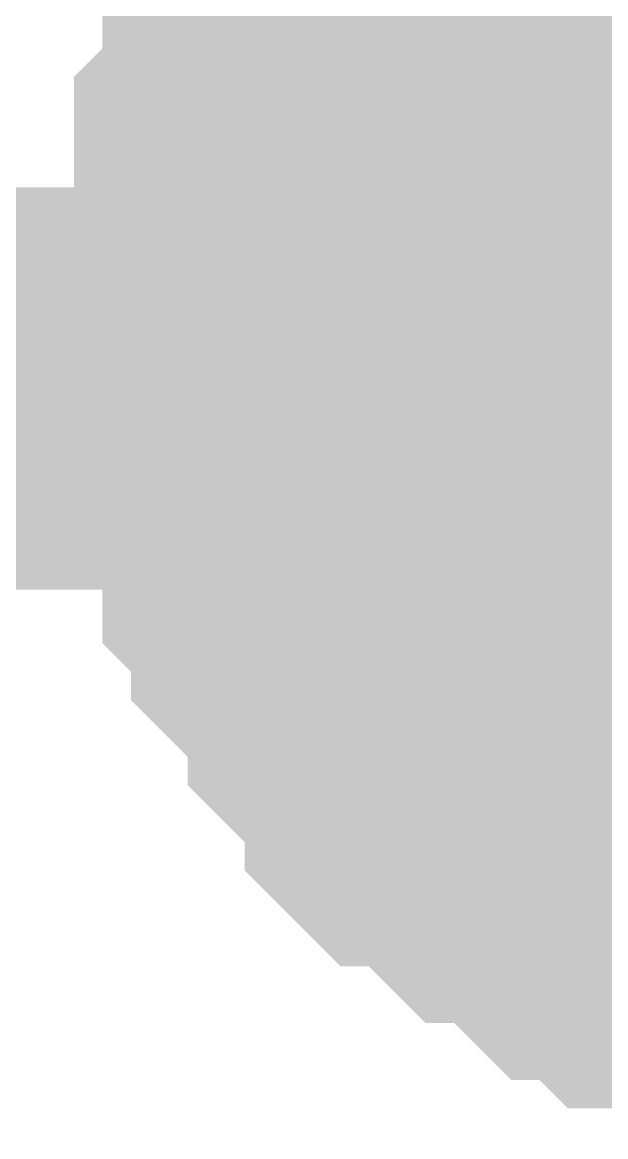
# Model space of a CAD drawing. Header units: millimetres. Extents: x 0 to 594, y 0 to 420.
# Drawn here: x 460.186 to 460.62, y 216.83 to 217.66 of the extents above; entities that cross this region are included whole.
import ezdxf

# ---------------------------------------------------------------- set-up
doc = ezdxf.new("R2010")
doc.units = ezdxf.units.MM
doc.layers.add('Sheet', color=255, linetype='Continuous')

msp = doc.modelspace()

# ---------------------------------------------------------------- linework, layer by layer
at = {"layer": 'Sheet', "color": 0, "const_width": 0.508}
for points in [[(460.52499, 217.50012, 1), (461.03299, 217.50012, 1)], [(460.52499, 217.40012, 1), (461.03299, 217.40012, 1)]]:
    msp.add_lwpolyline(points, format="xyb", close=True, dxfattribs=at)
at = {"layer": 'Sheet', "color": 0}
for points, const_width in [([(460.2738, 217.38736), (460.2738, 217.40853), (460.2738, 217.42969), (460.2738, 217.47203), (460.2738, 217.4932), (460.29497, 217.51436), (460.29497, 217.53553), (460.29497, 217.5567), (460.31614, 217.57787), (460.31614, 217.59903), (460.3373, 217.6202), (460.35847, 217.64137), (460.35847, 217.66253), (460.37963, 217.6837), (460.4008, 217.70487), (460.4008, 217.72604)], 0.09906), ([(460.2738, 217.38736), (460.2738, 217.40853), (460.2738, 217.42969), (460.2738, 217.47203), (460.2738, 217.4932), (460.29497, 217.51436), (460.29497, 217.53553), (460.29497, 217.5567), (460.31614, 217.57787), (460.31614, 217.59903), (460.3373, 217.6202), (460.35847, 217.64137), (460.35847, 217.66253), (460.37963, 217.6837), (460.4008, 217.70487), (460.4008, 217.72604)], 0.09906), ([(460.2738, 217.4932), (460.2738, 217.51436), (460.2738, 217.53553), (460.2738, 217.57787), (460.2738, 217.59903), (460.29497, 217.6202), (460.29497, 217.64137), (460.29497, 217.66253), (460.31614, 217.6837), (460.31614, 217.70487), (460.3373, 217.72604)], 0.09906), ([(460.2738, 217.4932), (460.2738, 217.51436), (460.2738, 217.53553), (460.2738, 217.57787), (460.2738, 217.59903), (460.29497, 217.6202), (460.29497, 217.64137), (460.29497, 217.66253), (460.31614, 217.6837), (460.31614, 217.70487), (460.3373, 217.72604)], 0.09906), ([(460.2738, 217.38736), (460.2738, 217.40853), (460.2738, 217.42969), (460.2738, 217.47203), (460.2738, 217.4932), (460.29497, 217.51436), (460.29497, 217.53553), (460.29497, 217.5567), (460.31614, 217.57787), (460.31614, 217.59903), (460.3373, 217.6202), (460.35847, 217.64137), (460.35847, 217.66253), (460.37963, 217.6837), (460.4008, 217.70487), (460.4008, 217.72604)], 0.09906), ([(460.2738, 217.38736), (460.2738, 217.40853), (460.2738, 217.42969), (460.2738, 217.47203), (460.2738, 217.4932), (460.29497, 217.51436), (460.29497, 217.53553), (460.29497, 217.5567), (460.31614, 217.57787), (460.31614, 217.59903), (460.3373, 217.6202), (460.35847, 217.64137), (460.35847, 217.66253), (460.37963, 217.6837), (460.4008, 217.70487), (460.4008, 217.72604)], 0.09906), ([(460.2738, 217.4932), (460.2738, 217.51436), (460.2738, 217.53553), (460.2738, 217.57787), (460.2738, 217.59903), (460.29497, 217.6202), (460.29497, 217.64137), (460.29497, 217.66253), (460.31614, 217.6837), (460.31614, 217.70487), (460.3373, 217.72604)], 0.09906), ([(460.2738, 217.4932), (460.2738, 217.51436), (460.2738, 217.53553), (460.2738, 217.57787), (460.2738, 217.59903), (460.29497, 217.6202), (460.29497, 217.64137), (460.29497, 217.66253), (460.31614, 217.6837), (460.31614, 217.70487), (460.3373, 217.72604)], 0.09906), ([(460.2738, 217.4932), (460.2738, 217.51436), (460.2738, 217.53553), (460.2738, 217.57787), (460.2738, 217.59903), (460.29497, 217.6202), (460.29497, 217.64137), (460.29497, 217.66253), (460.31614, 217.6837), (460.31614, 217.70487), (460.3373, 217.72604)], 0.09906), ([(460.2738, 217.4932), (460.2738, 217.51436), (460.2738, 217.53553), (460.2738, 217.57787), (460.2738, 217.59903), (460.29497, 217.6202), (460.29497, 217.64137), (460.29497, 217.66253), (460.31614, 217.6837), (460.31614, 217.70487), (460.3373, 217.72604)], 0.09906), ([(460.2738, 217.38736), (460.2738, 217.40853), (460.2738, 217.42969), (460.2738, 217.47203), (460.2738, 217.4932), (460.29497, 217.51436), (460.29497, 217.53553), (460.29497, 217.5567), (460.31614, 217.57787), (460.31614, 217.59903), (460.3373, 217.6202), (460.35847, 217.64137), (460.35847, 217.66253), (460.37963, 217.6837), (460.4008, 217.70487), (460.4008, 217.72604)], 0.09906), ([(460.2738, 217.38736), (460.2738, 217.40853), (460.2738, 217.42969), (460.2738, 217.47203), (460.2738, 217.4932), (460.29497, 217.51436), (460.29497, 217.53553), (460.29497, 217.5567), (460.31614, 217.57787), (460.31614, 217.59903), (460.3373, 217.6202), (460.35847, 217.64137), (460.35847, 217.66253), (460.37963, 217.6837), (460.4008, 217.70487), (460.4008, 217.72604)], 0.09906), ([(460.2738, 217.4932), (460.2738, 217.51436), (460.2738, 217.53553), (460.2738, 217.57787), (460.2738, 217.59903), (460.29497, 217.6202), (460.29497, 217.64137), (460.29497, 217.66253), (460.31614, 217.6837), (460.31614, 217.70487), (460.3373, 217.72604)], 0.09906), ([(460.2738, 217.4932), (460.2738, 217.51436), (460.2738, 217.53553), (460.2738, 217.57787), (460.2738, 217.59903), (460.29497, 217.6202), (460.29497, 217.64137), (460.29497, 217.66253), (460.31614, 217.6837), (460.31614, 217.70487), (460.3373, 217.72604)], 0.09906), ([(460.2738, 217.38736), (460.2738, 217.40853), (460.2738, 217.42969), (460.2738, 217.47203), (460.2738, 217.4932), (460.29497, 217.51436), (460.29497, 217.53553), (460.29497, 217.5567), (460.31614, 217.57787), (460.31614, 217.59903), (460.3373, 217.6202), (460.35847, 217.64137), (460.35847, 217.66253), (460.37963, 217.6837), (460.4008, 217.70487), (460.4008, 217.72604)], 0.09906), ([(460.2738, 217.38736), (460.2738, 217.40853), (460.2738, 217.42969), (460.2738, 217.47203), (460.2738, 217.4932), (460.29497, 217.51436), (460.29497, 217.53553), (460.29497, 217.5567), (460.31614, 217.57787), (460.31614, 217.59903), (460.3373, 217.6202), (460.35847, 217.64137), (460.35847, 217.66253), (460.37963, 217.6837), (460.4008, 217.70487), (460.4008, 217.72604)], 0.09906), ([(460.2738, 217.4932), (460.2738, 217.51436), (460.2738, 217.53553), (460.2738, 217.57787), (460.2738, 217.59903), (460.29497, 217.6202), (460.29497, 217.64137), (460.29497, 217.66253), (460.31614, 217.6837), (460.31614, 217.70487), (460.3373, 217.72604)], 0.09906), ([(460.2738, 217.4932), (460.2738, 217.51436), (460.2738, 217.53553), (460.2738, 217.57787), (460.2738, 217.59903), (460.29497, 217.6202), (460.29497, 217.64137), (460.29497, 217.66253), (460.31614, 217.6837), (460.31614, 217.70487), (460.3373, 217.72604)], 0.09906), ([(460.2738, 217.4932), (460.2738, 217.51436), (460.2738, 217.53553), (460.2738, 217.57787), (460.2738, 217.59903), (460.29497, 217.6202), (460.29497, 217.64137), (460.29497, 217.66253), (460.31614, 217.6837), (460.31614, 217.70487), (460.3373, 217.72604)], 0.09906), ([(460.2738, 217.4932), (460.2738, 217.51436), (460.2738, 217.53553), (460.2738, 217.57787), (460.2738, 217.59903), (460.29497, 217.6202), (460.29497, 217.64137), (460.29497, 217.66253), (460.31614, 217.6837), (460.31614, 217.70487), (460.3373, 217.72604)], 0.09906), ([(458.77102, 217.38736), (460.78179, 217.38736)], 0.29972), ([(460.67596, 216.98518), (460.65479, 217.00635), (460.63362, 217.00635), (460.61246, 217.00635), (460.59129, 217.02752), (460.57013, 217.02752), (460.54896, 217.04868), (460.52779, 217.06985), (460.50663, 217.06985), (460.48546, 217.09102), (460.4643, 217.11219), (460.44313, 217.11219), (460.42196, 217.13335), (460.4008, 217.15452), (460.4008, 217.17569), (460.37963, 217.19686), (460.35847, 217.21802), (460.35847, 217.23919), (460.3373, 217.26036), (460.31614, 217.28152), (460.31614, 217.30269), (460.29497, 217.32386), (460.29497, 217.34503), (460.29497, 217.36619), (460.2738, 217.38736), (460.2738, 217.40853), (460.2738, 217.45086), (460.2738, 217.47203), (460.2738, 217.4932)], 0.09906), ([(460.2738, 217.4932), (460.2738, 217.4932)], 0.09906), ([(460.67596, 216.98518), (460.65479, 217.00635), (460.63362, 217.00635), (460.61246, 217.00635), (460.59129, 217.02752), (460.57013, 217.02752), (460.54896, 217.04868), (460.52779, 217.06985), (460.50663, 217.06985), (460.48546, 217.09102), (460.4643, 217.11219), (460.44313, 217.11219), (460.42196, 217.13335), (460.4008, 217.15452), (460.4008, 217.17569), (460.37963, 217.19686), (460.35847, 217.21802), (460.35847, 217.23919), (460.3373, 217.26036), (460.31614, 217.28152), (460.31614, 217.30269), (460.29497, 217.32386), (460.29497, 217.34503), (460.29497, 217.36619), (460.2738, 217.38736), (460.2738, 217.40853), (460.2738, 217.45086), (460.2738, 217.47203), (460.2738, 217.4932)], 0.09906), ([(460.2738, 217.4932), (460.2738, 217.4932)], 0.09906), ([(460.67596, 216.98518), (460.65479, 217.00635), (460.63362, 217.00635), (460.61246, 217.00635), (460.59129, 217.02752), (460.57013, 217.02752), (460.54896, 217.04868), (460.52779, 217.06985), (460.50663, 217.06985), (460.48546, 217.09102), (460.4643, 217.11219), (460.44313, 217.11219), (460.42196, 217.13335), (460.4008, 217.15452), (460.4008, 217.17569), (460.37963, 217.19686), (460.35847, 217.21802), (460.35847, 217.23919), (460.3373, 217.26036), (460.31614, 217.28152), (460.31614, 217.30269), (460.29497, 217.32386), (460.29497, 217.34503), (460.29497, 217.36619), (460.2738, 217.38736), (460.2738, 217.40853), (460.2738, 217.45086), (460.2738, 217.47203), (460.2738, 217.4932)], 0.09906), ([(460.2738, 217.4932), (460.2738, 217.4932)], 0.09906), ([(460.67596, 216.98518), (460.65479, 217.00635), (460.63362, 217.00635), (460.61246, 217.00635), (460.59129, 217.02752), (460.57013, 217.02752), (460.54896, 217.04868), (460.52779, 217.06985), (460.50663, 217.06985), (460.48546, 217.09102), (460.4643, 217.11219), (460.44313, 217.11219), (460.42196, 217.13335), (460.4008, 217.15452), (460.4008, 217.17569), (460.37963, 217.19686), (460.35847, 217.21802), (460.35847, 217.23919), (460.3373, 217.26036), (460.31614, 217.28152), (460.31614, 217.30269), (460.29497, 217.32386), (460.29497, 217.34503), (460.29497, 217.36619), (460.2738, 217.38736), (460.2738, 217.40853), (460.2738, 217.45086), (460.2738, 217.47203), (460.2738, 217.4932)], 0.09906), ([(460.2738, 217.4932), (460.2738, 217.4932)], 0.09906), ([(460.67596, 216.98518), (460.65479, 217.00635), (460.63362, 217.00635), (460.61246, 217.00635), (460.59129, 217.02752), (460.57013, 217.02752), (460.54896, 217.04868), (460.52779, 217.06985), (460.50663, 217.06985), (460.48546, 217.09102), (460.4643, 217.11219), (460.44313, 217.11219), (460.42196, 217.13335), (460.4008, 217.15452), (460.4008, 217.17569), (460.37963, 217.19686), (460.35847, 217.21802), (460.35847, 217.23919), (460.3373, 217.26036), (460.31614, 217.28152), (460.31614, 217.30269), (460.29497, 217.32386), (460.29497, 217.34503), (460.29497, 217.36619), (460.2738, 217.38736), (460.2738, 217.40853), (460.2738, 217.45086), (460.2738, 217.47203), (460.2738, 217.4932)], 0.09906), ([(460.2738, 217.4932), (460.2738, 217.4932)], 0.09906), ([(460.67596, 216.98518), (460.65479, 217.00635), (460.63362, 217.00635), (460.61246, 217.00635), (460.59129, 217.02752), (460.57013, 217.02752), (460.54896, 217.04868), (460.52779, 217.06985), (460.50663, 217.06985), (460.48546, 217.09102), (460.4643, 217.11219), (460.44313, 217.11219), (460.42196, 217.13335), (460.4008, 217.15452), (460.4008, 217.17569), (460.37963, 217.19686), (460.35847, 217.21802), (460.35847, 217.23919), (460.3373, 217.26036), (460.31614, 217.28152), (460.31614, 217.30269), (460.29497, 217.32386), (460.29497, 217.34503), (460.29497, 217.36619), (460.2738, 217.38736), (460.2738, 217.40853), (460.2738, 217.45086), (460.2738, 217.47203), (460.2738, 217.4932)], 0.09906), ([(460.2738, 217.4932), (460.2738, 217.4932)], 0.09906), ([(460.67596, 216.98518), (460.65479, 217.00635), (460.63362, 217.00635), (460.61246, 217.00635), (460.59129, 217.02752), (460.57013, 217.02752), (460.54896, 217.04868), (460.52779, 217.06985), (460.50663, 217.06985), (460.48546, 217.09102), (460.4643, 217.11219), (460.44313, 217.11219), (460.42196, 217.13335), (460.4008, 217.15452), (460.4008, 217.17569), (460.37963, 217.19686), (460.35847, 217.21802), (460.35847, 217.23919), (460.3373, 217.26036), (460.31614, 217.28152), (460.31614, 217.30269), (460.29497, 217.32386), (460.29497, 217.34503), (460.29497, 217.36619), (460.2738, 217.38736), (460.2738, 217.40853), (460.2738, 217.45086), (460.2738, 217.47203), (460.2738, 217.4932)], 0.09906), ([(460.2738, 217.4932), (460.2738, 217.4932)], 0.09906), ([(460.67596, 216.98518), (460.65479, 217.00635), (460.63362, 217.00635), (460.61246, 217.00635), (460.59129, 217.02752), (460.57013, 217.02752), (460.54896, 217.04868), (460.52779, 217.06985), (460.50663, 217.06985), (460.48546, 217.09102), (460.4643, 217.11219), (460.44313, 217.11219), (460.42196, 217.13335), (460.4008, 217.15452), (460.4008, 217.17569), (460.37963, 217.19686), (460.35847, 217.21802), (460.35847, 217.23919), (460.3373, 217.26036), (460.31614, 217.28152), (460.31614, 217.30269), (460.29497, 217.32386), (460.29497, 217.34503), (460.29497, 217.36619), (460.2738, 217.38736), (460.2738, 217.40853), (460.2738, 217.45086), (460.2738, 217.47203), (460.2738, 217.4932)], 0.09906), ([(460.2738, 217.4932), (460.2738, 217.4932)], 0.09906), ([(460.67596, 216.98518), (460.65479, 217.00635), (460.63362, 217.00635), (460.61246, 217.00635), (460.59129, 217.02752), (460.57013, 217.02752), (460.54896, 217.04868), (460.52779, 217.06985), (460.50663, 217.06985), (460.48546, 217.09102), (460.4643, 217.11219), (460.44313, 217.11219), (460.42196, 217.13335), (460.4008, 217.15452), (460.4008, 217.17569), (460.37963, 217.19686), (460.35847, 217.21802), (460.35847, 217.23919), (460.3373, 217.26036), (460.31614, 217.28152), (460.31614, 217.30269), (460.29497, 217.32386), (460.29497, 217.34503), (460.29497, 217.36619), (460.2738, 217.38736), (460.2738, 217.40853), (460.2738, 217.45086), (460.2738, 217.47203), (460.2738, 217.4932)], 0.09906), ([(460.2738, 217.4932), (460.2738, 217.4932)], 0.09906), ([(460.67596, 216.98518), (460.65479, 217.00635), (460.63362, 217.00635), (460.61246, 217.00635), (460.59129, 217.02752), (460.57013, 217.02752), (460.54896, 217.04868), (460.52779, 217.06985), (460.50663, 217.06985), (460.48546, 217.09102), (460.4643, 217.11219), (460.44313, 217.11219), (460.42196, 217.13335), (460.4008, 217.15452), (460.4008, 217.17569), (460.37963, 217.19686), (460.35847, 217.21802), (460.35847, 217.23919), (460.3373, 217.26036), (460.31614, 217.28152), (460.31614, 217.30269), (460.29497, 217.32386), (460.29497, 217.34503), (460.29497, 217.36619), (460.2738, 217.38736), (460.2738, 217.40853), (460.2738, 217.45086), (460.2738, 217.47203), (460.2738, 217.4932)], 0.09906), ([(460.2738, 217.4932), (460.2738, 217.4932)], 0.09906), ([(460.67596, 216.98518), (460.65479, 217.00635), (460.63362, 217.00635), (460.61246, 217.00635), (460.59129, 217.02752), (460.57013, 217.02752), (460.54896, 217.04868), (460.52779, 217.06985), (460.50663, 217.06985), (460.48546, 217.09102), (460.4643, 217.11219), (460.44313, 217.11219), (460.42196, 217.13335), (460.4008, 217.15452), (460.4008, 217.17569), (460.37963, 217.19686), (460.35847, 217.21802), (460.35847, 217.23919), (460.3373, 217.26036), (460.31614, 217.28152), (460.31614, 217.30269), (460.29497, 217.32386), (460.29497, 217.34503), (460.29497, 217.36619), (460.2738, 217.38736), (460.2738, 217.40853), (460.2738, 217.45086), (460.2738, 217.47203), (460.2738, 217.4932)], 0.09906), ([(460.2738, 217.4932), (460.2738, 217.4932)], 0.09906), ([(460.67596, 216.98518), (460.65479, 217.00635), (460.63362, 217.00635), (460.61246, 217.00635), (460.59129, 217.02752), (460.57013, 217.02752), (460.54896, 217.04868), (460.52779, 217.06985), (460.50663, 217.06985), (460.48546, 217.09102), (460.4643, 217.11219), (460.44313, 217.11219), (460.42196, 217.13335), (460.4008, 217.15452), (460.4008, 217.17569), (460.37963, 217.19686), (460.35847, 217.21802), (460.35847, 217.23919), (460.3373, 217.26036), (460.31614, 217.28152), (460.31614, 217.30269), (460.29497, 217.32386), (460.29497, 217.34503), (460.29497, 217.36619), (460.2738, 217.38736), (460.2738, 217.40853), (460.2738, 217.45086), (460.2738, 217.47203), (460.2738, 217.4932)], 0.09906), ([(460.2738, 217.4932), (460.2738, 217.4932)], 0.09906), ([(460.67596, 216.87935), (460.65479, 216.90051), (460.63362, 216.90051), (460.61246, 216.90051), (460.59129, 216.92168), (460.57013, 216.92168), (460.54896, 216.94285), (460.52779, 216.96402), (460.50663, 216.96402), (460.48546, 216.98518), (460.4643, 217.00635), (460.44313, 217.00635), (460.42196, 217.02752), (460.4008, 217.04868), (460.4008, 217.06985), (460.37963, 217.09102), (460.35847, 217.11219), (460.35847, 217.13335), (460.3373, 217.15452), (460.31614, 217.17569), (460.31614, 217.19686), (460.29497, 217.21802), (460.29497, 217.23919), (460.29497, 217.26036), (460.2738, 217.28152), (460.2738, 217.30269), (460.2738, 217.34503), (460.2738, 217.36619), (460.2738, 217.38736)], 0.09906), ([(460.2738, 217.38736), (460.2738, 217.38736)], 0.09906), ([(460.67596, 216.87935), (460.65479, 216.90051), (460.63362, 216.90051), (460.61246, 216.90051), (460.59129, 216.92168), (460.57013, 216.92168), (460.54896, 216.94285), (460.52779, 216.96402), (460.50663, 216.96402), (460.48546, 216.98518), (460.4643, 217.00635), (460.44313, 217.00635), (460.42196, 217.02752), (460.4008, 217.04868), (460.4008, 217.06985), (460.37963, 217.09102), (460.35847, 217.11219), (460.35847, 217.13335), (460.3373, 217.15452), (460.31614, 217.17569), (460.31614, 217.19686), (460.29497, 217.21802), (460.29497, 217.23919), (460.29497, 217.26036), (460.2738, 217.28152), (460.2738, 217.30269), (460.2738, 217.34503), (460.2738, 217.36619), (460.2738, 217.38736)], 0.09906), ([(460.2738, 217.38736), (460.2738, 217.38736)], 0.09906), ([(460.67596, 216.87935), (460.65479, 216.90051), (460.63362, 216.90051), (460.61246, 216.90051), (460.59129, 216.92168), (460.57013, 216.92168), (460.54896, 216.94285), (460.52779, 216.96402), (460.50663, 216.96402), (460.48546, 216.98518), (460.4643, 217.00635), (460.44313, 217.00635), (460.42196, 217.02752), (460.4008, 217.04868), (460.4008, 217.06985), (460.37963, 217.09102), (460.35847, 217.11219), (460.35847, 217.13335), (460.3373, 217.15452), (460.31614, 217.17569), (460.31614, 217.19686), (460.29497, 217.21802), (460.29497, 217.23919), (460.29497, 217.26036), (460.2738, 217.28152), (460.2738, 217.30269), (460.2738, 217.34503), (460.2738, 217.36619), (460.2738, 217.38736)], 0.09906), ([(460.2738, 217.38736), (460.2738, 217.38736)], 0.09906), ([(460.67596, 216.87935), (460.65479, 216.90051), (460.63362, 216.90051), (460.61246, 216.90051), (460.59129, 216.92168), (460.57013, 216.92168), (460.54896, 216.94285), (460.52779, 216.96402), (460.50663, 216.96402), (460.48546, 216.98518), (460.4643, 217.00635), (460.44313, 217.00635), (460.42196, 217.02752), (460.4008, 217.04868), (460.4008, 217.06985), (460.37963, 217.09102), (460.35847, 217.11219), (460.35847, 217.13335), (460.3373, 217.15452), (460.31614, 217.17569), (460.31614, 217.19686), (460.29497, 217.21802), (460.29497, 217.23919), (460.29497, 217.26036), (460.2738, 217.28152), (460.2738, 217.30269), (460.2738, 217.34503), (460.2738, 217.36619), (460.2738, 217.38736)], 0.09906), ([(460.2738, 217.38736), (460.2738, 217.38736)], 0.09906), ([(460.67596, 216.87935), (460.65479, 216.90051), (460.63362, 216.90051), (460.61246, 216.90051), (460.59129, 216.92168), (460.57013, 216.92168), (460.54896, 216.94285), (460.52779, 216.96402), (460.50663, 216.96402), (460.48546, 216.98518), (460.4643, 217.00635), (460.44313, 217.00635), (460.42196, 217.02752), (460.4008, 217.04868), (460.4008, 217.06985), (460.37963, 217.09102), (460.35847, 217.11219), (460.35847, 217.13335), (460.3373, 217.15452), (460.31614, 217.17569), (460.31614, 217.19686), (460.29497, 217.21802), (460.29497, 217.23919), (460.29497, 217.26036), (460.2738, 217.28152), (460.2738, 217.30269), (460.2738, 217.34503), (460.2738, 217.36619), (460.2738, 217.38736)], 0.09906), ([(460.2738, 217.38736), (460.2738, 217.38736)], 0.09906), ([(460.67596, 216.87935), (460.65479, 216.90051), (460.63362, 216.90051), (460.61246, 216.90051), (460.59129, 216.92168), (460.57013, 216.92168), (460.54896, 216.94285), (460.52779, 216.96402), (460.50663, 216.96402), (460.48546, 216.98518), (460.4643, 217.00635), (460.44313, 217.00635), (460.42196, 217.02752), (460.4008, 217.04868), (460.4008, 217.06985), (460.37963, 217.09102), (460.35847, 217.11219), (460.35847, 217.13335), (460.3373, 217.15452), (460.31614, 217.17569), (460.31614, 217.19686), (460.29497, 217.21802), (460.29497, 217.23919), (460.29497, 217.26036), (460.2738, 217.28152), (460.2738, 217.30269), (460.2738, 217.34503), (460.2738, 217.36619), (460.2738, 217.38736)], 0.09906), ([(460.2738, 217.38736), (460.2738, 217.38736)], 0.09906), ([(460.67596, 216.87935), (460.65479, 216.90051), (460.63362, 216.90051), (460.61246, 216.90051), (460.59129, 216.92168), (460.57013, 216.92168), (460.54896, 216.94285), (460.52779, 216.96402), (460.50663, 216.96402), (460.48546, 216.98518), (460.4643, 217.00635), (460.44313, 217.00635), (460.42196, 217.02752), (460.4008, 217.04868), (460.4008, 217.06985), (460.37963, 217.09102), (460.35847, 217.11219), (460.35847, 217.13335), (460.3373, 217.15452), (460.31614, 217.17569), (460.31614, 217.19686), (460.29497, 217.21802), (460.29497, 217.23919), (460.29497, 217.26036), (460.2738, 217.28152), (460.2738, 217.30269), (460.2738, 217.34503), (460.2738, 217.36619), (460.2738, 217.38736)], 0.09906), ([(460.2738, 217.38736), (460.2738, 217.38736)], 0.09906), ([(460.67596, 216.87935), (460.65479, 216.90051), (460.63362, 216.90051), (460.61246, 216.90051), (460.59129, 216.92168), (460.57013, 216.92168), (460.54896, 216.94285), (460.52779, 216.96402), (460.50663, 216.96402), (460.48546, 216.98518), (460.4643, 217.00635), (460.44313, 217.00635), (460.42196, 217.02752), (460.4008, 217.04868), (460.4008, 217.06985), (460.37963, 217.09102), (460.35847, 217.11219), (460.35847, 217.13335), (460.3373, 217.15452), (460.31614, 217.17569), (460.31614, 217.19686), (460.29497, 217.21802), (460.29497, 217.23919), (460.29497, 217.26036), (460.2738, 217.28152), (460.2738, 217.30269), (460.2738, 217.34503), (460.2738, 217.36619), (460.2738, 217.38736)], 0.09906), ([(460.2738, 217.38736), (460.2738, 217.38736)], 0.09906)]:
    msp.add_lwpolyline(points, dxfattribs=dict(at, const_width=const_width))

doc.saveas('drawing.dxf')
